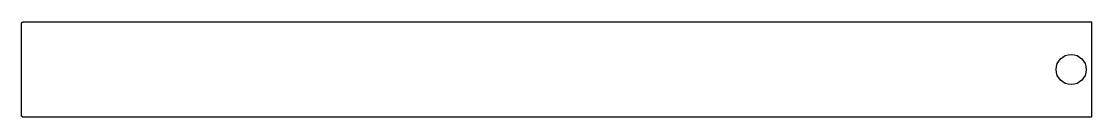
# Model space of a CAD drawing. Header units: millimetres. Extents: x 0 to 7857, y -1274 to -574.
import ezdxf

# ---------------------------------------------------------------- set-up
doc = ezdxf.new("R2010")
doc.units = ezdxf.units.MM
doc.header["$LTSCALE"] = 10
doc.layers.add('BOLTS', color=6, linetype='Continuous')
doc.layers.add('MEMBERS', color=5, linetype='Continuous')

msp = doc.modelspace()

# ---------------------------------------------------------------- linework, layer by layer
at = {"layer": 'BOLTS', "color": 4, "linetype": 'Continuous'}
msp.add_circle((7707.3, -924.3), 110.5, dxfattribs=at)
at = {"layer": 'MEMBERS', "color": 3, "linetype": 'Continuous'}
for p, q in [((0, -581.8), (10.9, -574.3)), ((0, -1266.8), (0, -581.8)), ((10.9, -574.3), (7857.3, -574.3)), ((7857.3, -574.3), (7857.3, -1274.3)), ((10.9, -1274.3), (0, -1266.8)), ((7857.3, -1274.3), (10.9, -1274.3))]:
    msp.add_line(p, q, dxfattribs=at)

doc.saveas('drawing.dxf')
